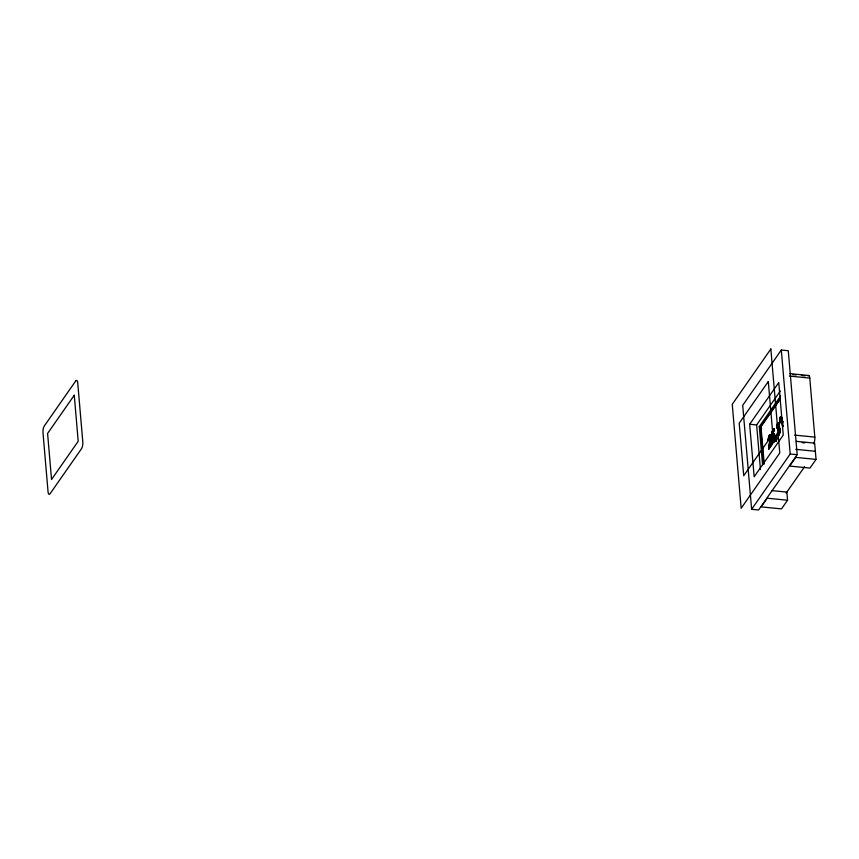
<?xml version="1.0" encoding="UTF-8"?>
<svg xmlns="http://www.w3.org/2000/svg" width="859" height="859" viewBox="0 0 859 859"><rect width="100%" height="100%" fill="white"/><g stroke="black" fill="none" stroke-linecap="round" stroke-linejoin="round"><path stroke-width="1.29" d="M780.82 420.846L780.745 418.236A7.022 2.266 -84.4 0 1 780.885 419.396L780.971 420.534M778.888 423.111L779.016 423.444A2.931 0.945 -84.4 0 1 779.124 423.863A3.06 0.988 -84.4 0 1 779.199 424.733A2.641 0.848 -84.4 0 1 779.145 425.935L778.769 427.664L779.349 424.561L778.447 422.692L777.288 424.292L776.611 427.771M776.761 439.164L776.418 435.567L776.74 437.671M770.233 438.187L768.891 446.637A6.099 1.976 -84.4 0 0 768.837 448.924L771.908 444.758L771.736 442.675L771.758 444.737L768.837 448.924M776.772 427.514L777.975 423.025M776.772 438.917L776.6 437.875M768.204 439.153L768.354 440.495L768.182 439.583M773.819 440.216L773.787 435.975L773.991 436.533M778.372 426.15L777.9 430.08L778.479 425.345L778.533 426M778.791 433.086L778.855 429.457M770.265 442.9C773.229 437.328 769.106 429.446 768.354 440.495L770.04 436.683L768.988 448.946L769.718 442.503M774.131 438.605L773.734 436.147A1.793 0.58 -84.4 0 0 773.572 435.9A1.707 0.548 -84.4 0 0 773.336 435.867M776.622 438.895L776.375 440.603M778.533 426.247L778.254 425.087M779.102 431.476L778.791 429.65M781.185 420.674L781.153 421.06A1.772 0.569 -84.4 0 1 780.23 422.51L779.993 421.801M768.354 439.174L768.633 436.64L769.836 434.729M771.189 438.315L770.985 435.212L769.825 434.59M776.59 439.314L776.472 440.173M768.375 438.756L768.784 436.651M773.97 438.809L773.712 440.076M771.006 438.638L770.62 441.161M768.73 436.34L770.383 434.461A3.747 1.213 -84.4 0 1 770.673 434.815A3.296 1.063 -84.4 0 1 770.899 435.438L771.028 436.329A4.531 1.46 -84.4 0 1 771.038 438.187L770.04 444.071A4.359 1.407 -84.4 0 0 769.889 445.069L770.652 441.837M770.051 445.037L770.716 441.494M782.098 418.558L782.989 426.461L781.905 422.929M778.361 426.483L778.2 427.288M782.141 418.258L782.012 422.22M780.262 418.15L780.434 420.298A7.022 2.266 -84.4 0 0 780.563 421.447L780.638 421.651M780.423 418.172L780.359 419.375M774.657 439.507L774.786 438.595A4.724 1.525 -84.4 0 0 774.861 436.716L774.593 434.568A4.037 1.299 -84.4 0 0 774.313 433.892L774.915 438.809L773.229 442.793L774.034 441.923M773.197 435.985L771.887 438.53L773.787 435.975L773.132 436.082A2.201 0.709 -84.4 0 0 772.885 436.565L772.681 437.263M769.889 441.633L770.222 437.811A2.588 0.838 -84.4 0 0 770.169 437.306L770.051 436.844M770.426 442.922L770.609 442.02M774.721 440.001L773.884 441.913A5.873 1.901 -84.4 0 1 773.411 442.546C770.695 443.566 773.723 435.406 772.348 441.913M769.342 437.639L769.192 439.282M776.482 440.796L776.085 441.515L776.461 440.871M777.277 434.429C781.099 438.659 779.757 424.937 778.608 422.757A3.543 1.149 -84.4 0 0 778.233 422.692M778.683 432.957L778.855 432.345A1.954 0.634 -84.4 0 0 778.93 431.766M778.286 427.514L777.824 428.061M778.63 433.076L778.909 430.284M774.045 441.59L774.195 441.236A3.93 1.267 -84.4 0 0 774.56 439.991C776.751 434.751 772.456 433.505 773.852 433.559A3.726 1.203 -84.4 0 0 773.433 433.698A4.274 1.374 -84.4 0 0 773.089 434.128M769.535 437.134L769.202 439.518L768.204 440.484M779.145 434.568L778.05 435.631L777.127 434.418M777.008 433.795L777.792 432.378L778.254 433.462M778.351 429.479L778.662 429.253A1.836 0.591 -84.4 0 1 778.705 429.446L779.049 430.209M781.303 350.043L742.702 405.33L751.625 509.301L758.594 509.999L797.184 454.701L788.272 350.73L781.303 350.043L790.216 454.014L751.625 509.301M749.66 424.249L778.759 382.566L783.258 435.094L754.159 476.777L749.66 424.249L756.629 424.937L780.369 390.931M762.556 464.708L759.281 426.569L780.616 395.999M780.38 398.308L760.569 426.687L763.812 464.483M764.177 463.57L760.977 426.73L780.079 399.446M771.887 438.53L771.79 431.862L774.142 428.727L774.324 430.81L772.595 433.054L772.628 435.18M772.037 438.552L771.951 431.884L774.142 428.727M775.774 438.981C776.976 438.058 774.818 439.797 775.58 436.759L776.418 435.567M769.889 445.069L771.736 442.675M775.924 439.003L775.741 436.769L776.568 435.577M786.178 493.077L804.604 466.673M787.563 500.217L781.497 508.893L761.171 506.885L767.227 498.209L787.563 500.217L786.865 492.089L771.618 490.586M816.05 459.393L809.983 468.08L789.657 466.072L795.724 457.385L816.05 459.393L814.654 443.147L796.357 441.343M778.555 435.223C779.94 433.365 781.067 428.974 778.952 427.546A2.931 0.945 -84.4 0 1 779.285 427.61A3.103 0.999 -84.4 0 1 779.435 427.782A3.028 0.977 -84.4 0 1 779.671 428.373L779.789 429.017A4.456 1.439 -84.4 0 1 779.854 430.048A3.908 1.256 -84.4 0 1 779.8 431.25L779.446 433.269A4.091 1.321 -84.4 0 1 779.113 434.267M778.673 433.29L778.254 433.398A1.782 0.58 -84.4 0 1 778.007 433.237L777.921 433.022M778.501 429.307L778.114 429.607A4.735 1.525 -84.4 0 0 777.9 430.08M772.821 439.593L772.939 440.173A1.976 0.634 -84.4 0 0 773.229 440.581L774.077 439.25L773.862 436.608M776.611 428.05L777.739 425.119A1.836 0.591 -84.4 0 1 777.889 424.926L778.19 424.958M778.576 435.395L778.147 435.567A3.951 1.278 -84.4 0 1 777.191 434.665M777.953 422.864L778.759 422.768M778.254 422.768L777.814 423.015A5.412 1.75 -84.4 0 0 777.502 423.476L777.416 423.616A4.22 1.364 -84.4 0 0 776.998 424.657L776.89 425.044A3.071 0.988 -84.4 0 0 776.676 426.279C776.944 430.402 778.705 421.425 777.395 427.31M778.404 433.484L778.039 432.904M789.668 373.611L808.727 375.501M792.535 374.556L796.347 374.932M801.426 375.437L805.237 375.812M789.432 376.07L809.769 378.078L814.826 437.102A4.939 1.589 -84.4 0 1 813.58 443.759M759.281 426.569L761.02 426.74M774.324 430.81L773.991 428.716M794.5 435.094L814.826 437.102M802.145 442.621L804.69 442.879M775.999 440.839L776.246 441.537M795.745 449.332L815.352 451.276M790.216 454.014L797.184 454.701M770.158 436.78L770.383 438.015M781.218 418.258L780.981 417.206A1.739 0.558 -84.4 0 0 780.015 418.591L779.961 419.557A7.495 2.416 -84.4 0 0 780.079 421.243M780.852 417.249L780.82 417.184A1.739 0.558 -84.4 0 0 779.854 418.58L779.822 420.019A7.677 2.48 -84.4 0 0 779.865 420.717A8.01 2.588 -84.4 0 0 779.972 421.672L780.38 422.553A1.772 0.569 -84.4 0 0 781.314 421.082L781.185 419.611A7.527 2.427 -84.4 0 0 781.024 417.968L781.035 417.345M782.377 425.581L782.667 426.214A5.884 1.901 -84.4 0 0 783.011 426.612M772.123 441.633L772.928 442.793A3.812 1.235 -84.4 0 1 772.273 442.127M780.584 421.468L780.208 419.45M782.409 425.194L781.991 418.236A5.723 1.847 -84.4 0 1 782.077 417.635M782.946 422.896L782.774 421.49M782.936 421.501L782.914 421.243M756.629 424.937L760.462 469.594M807.922 375.866A4.939 1.589 -84.4 0 1 809.769 378.078M776.375 438.358A2.276 0.73 -84.4 0 1 776.021 440.925M781.218 418.269A7.259 2.341 -84.4 0 1 781.357 420.105M776.225 438.348A2.276 0.73 -84.4 0 1 775.86 440.903M772.606 435.212A4.037 1.299 -84.4 0 1 773.068 434.149M772.81 435.105L773.25 434.139L772.81 435.105M75.753 380.934L44.239 426.096A4.939 1.589 -84.4 0 0 42.993 432.743L48.05 491.777A4.939 1.589 -84.4 0 0 50.037 493.785L81.562 448.634A4.939 1.589 -84.4 0 0 82.808 441.977L77.74 382.953A4.939 1.589 -84.4 0 0 75.753 380.934M74.261 395.237L47.589 433.451L51.54 479.483L78.201 441.268L74.261 395.237M770.845 349.001L732.255 404.299L741.167 508.27L779.757 452.983L770.845 349.001M768.3 381.536L739.202 423.219L743.711 475.746L772.799 434.063L768.3 381.536M773.143 440.302L772.971 439.604L773.1 440.195"/></g></svg>
